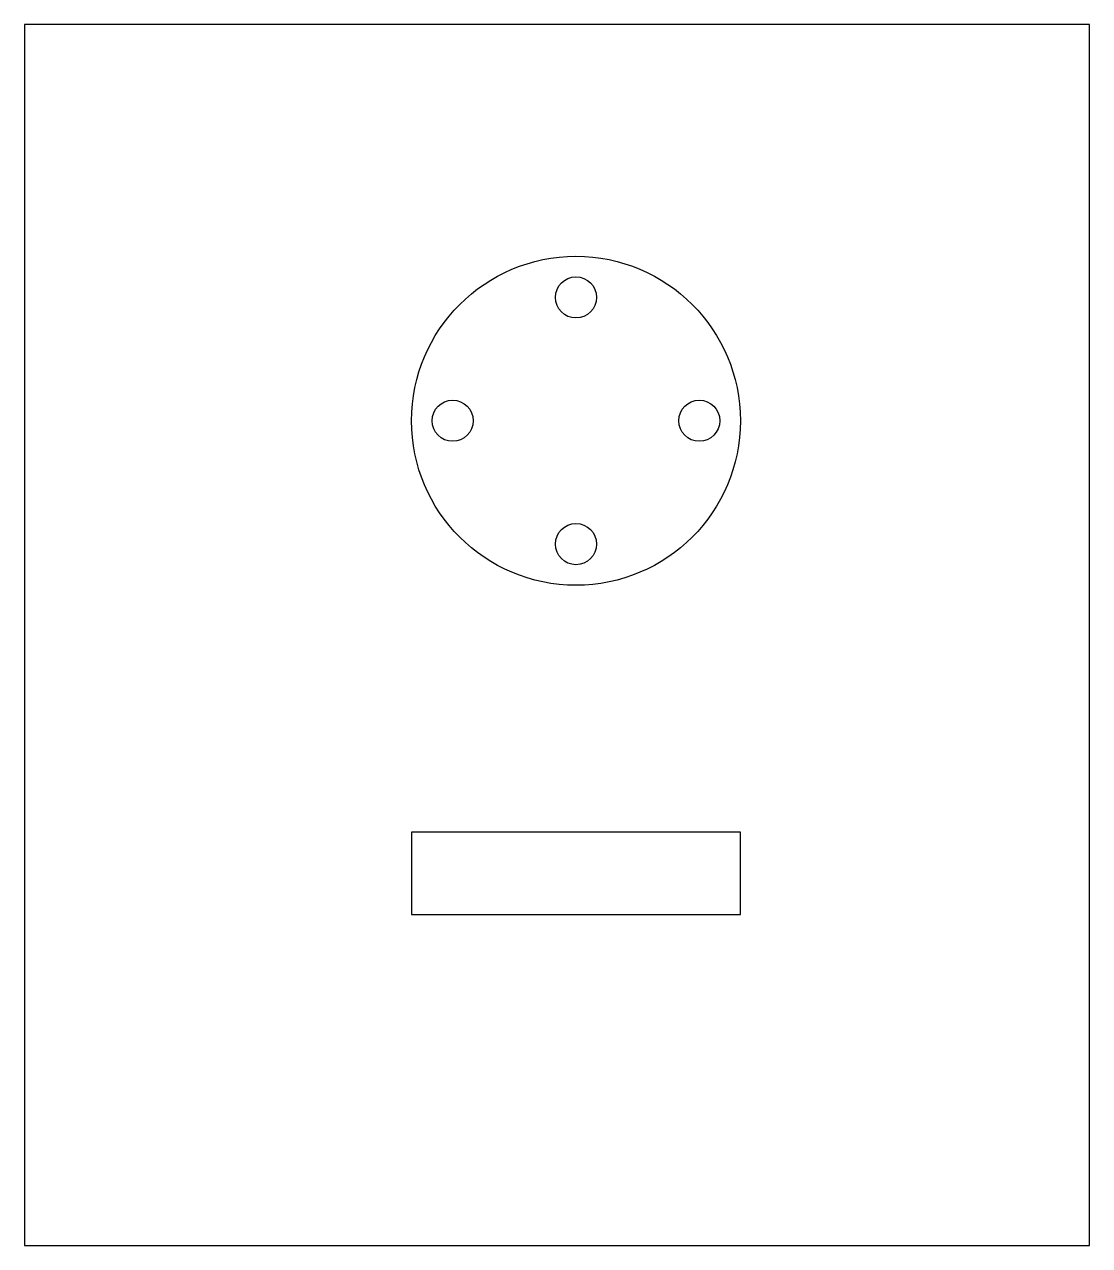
# Model space of a CAD drawing. Header units: millimetres. Extents: x 2573 to 2832, y 1706 to 2003.
import ezdxf

# ---------------------------------------------------------------- set-up
doc = ezdxf.new("R2010")
doc.units = ezdxf.units.MM

msp = doc.modelspace()

# ---------------------------------------------------------------- linework, layer by layer
for p, q in [((2572.7, 2003.2), (2572.7, 1706.2)), ((2831.81, 2003.2), (2572.7, 2003.2)), ((2831.81, 1706.2), (2831.81, 2003.2)), ((2746.87, 1806.71), (2666.87, 1806.71)), ((2666.87, 1806.71), (2666.87, 1786.71)), ((2746.87, 1786.71), (2746.87, 1806.71)), ((2666.87, 1786.71), (2746.87, 1786.71)), ((2572.7, 1706.2), (2831.81, 1706.2))]:
    msp.add_line(p, q)
for centre, radius in [((2706.87, 1906.8), 40), ((2706.87, 1936.8), 5), ((2676.87, 1906.8), 5), ((2736.87, 1906.8), 5), ((2706.87, 1876.8), 5)]:
    msp.add_circle(centre, radius)

doc.saveas('drawing.dxf')
